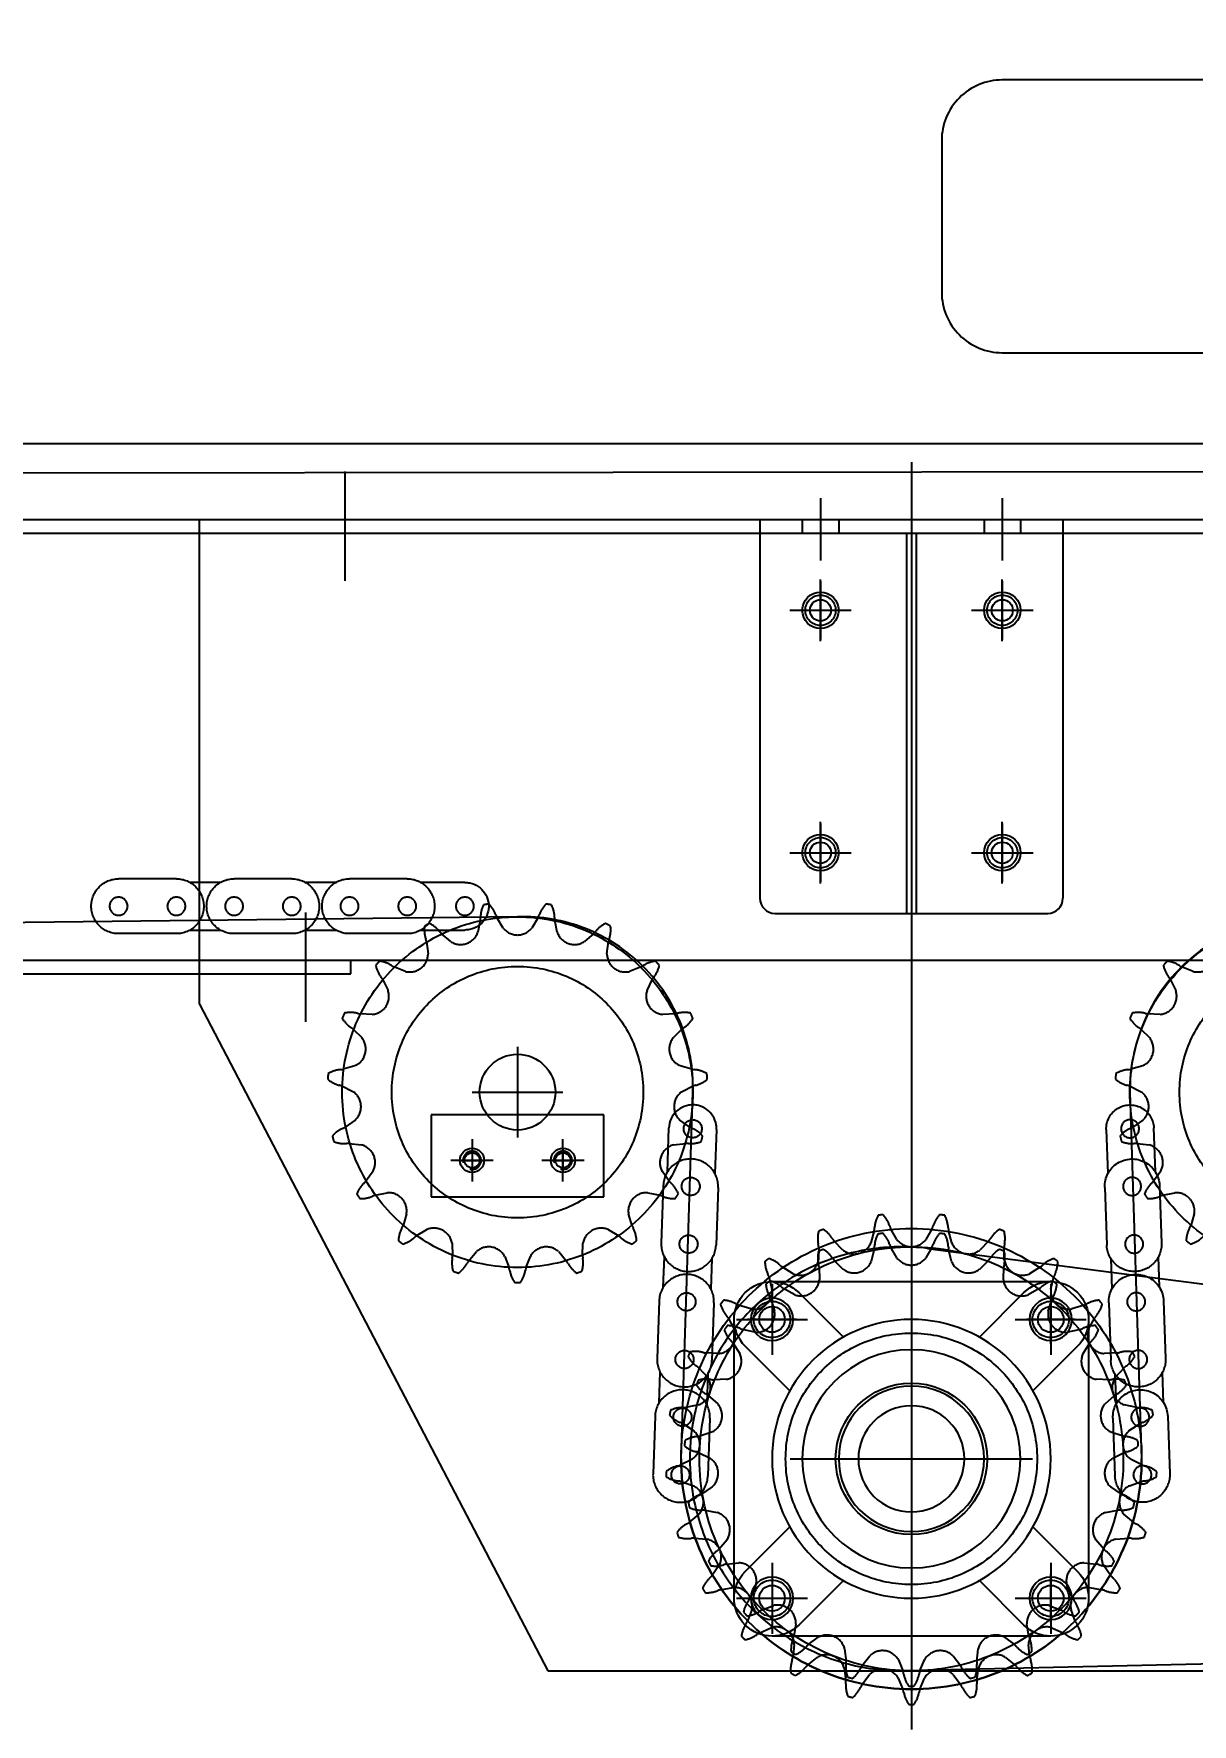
# Model space of a CAD drawing. Extents: x 0 to 210250, y -124674 to 148500.
# Drawn here: x 177137 to 177519, y -119846 to -119288 of the extents above; entities that cross this region are included whole.
import ezdxf

# ---------------------------------------------------------------- set-up
doc = ezdxf.new("R2010")
doc.units = 0
doc.header["$LTSCALE"] = 400
doc.header["$PDSIZE"] = 2
for name, pattern in [('CENTER', [23, 20, -1, 1, -1]), ('HIDDEN', [9.525, 6.35, -3.175]), ('PHANTOM', [25, 20, -1, 1, -1, 1, -1])]:
    doc.linetypes.add(name, pattern=pattern)
doc.layers.get('0').update_dxf_attribs({"linetype": 'CONTINUOUS'})
doc.layers.get('DEFPOINTS').update_dxf_attribs({"linetype": 'CONTINUOUS'})
for name, color, linetype in [('DIM', 2, 'CONTINUOUS'), ('GZ_3', 8, 'HIDDEN'), ('GZ_4', 4, 'CENTER'), ('GZ_Phantom', 6, 'PHANTOM')]:
    doc.layers.add(name, color=color, linetype=linetype)
doc.styles.add('ROMANS', font='romans.shx', dxfattribs={"width": 0.8})
doc.styles.get("Standard").update_dxf_attribs({"font": 'ISOCP.SHX', "bigfont": 'CHINESET.SHX'})
doc.dimstyles.new('AM_ISO', dxfattribs={"dimscale": 300, "dimtxt": 3.5, "dimasz": 3.5, "dimexe": 1, "dimexo": 1, "dimgap": 1.5, "dimtad": 1, "dimdsep": 46, "dimtxsty": 'Standard', "dimcen": 0, "dimclrd": 256, "dimclre": 256, "dimclrt": 256, "dimadec": 0, "dimazin": 2, "dimtp": 0.1, "dimtm": 0.1, "dimtfac": 0.71, "dimtmove": 0, "dimatfit": 3, "dimfxl": 0, "dimlwd": -1, "dimlwe": -1, "dimarcsym": 0})

# ---------------------------------------------------------------- blocks, each defined once
blk = doc.blocks.new('*D225')
at = {"layer": 'DEFPOINTS', "color": 0, "transparency": 16777216}
for p in [(180416.64, -117603.34), (170539.6, -120303.34), (172041.33, -120303.34)]:
    blk.add_point(p, dxfattribs=at)
at = {"layer": 'DIM', "linetype": 'ByBlock', "transparency": 16777216}
for p, q in [((180116.64, -117603.34), (170239.6, -117603.34)), ((170539.6, -118503.34), (170539.6, -119403.34)), ((171741.33, -120303.34), (170239.6, -120303.34))]:
    blk.add_line(p, q, dxfattribs=at)
at = {"layer": 'DIM', "transparency": 16777216}
for points in [[(170389.6, -118503.34), (170689.6, -118503.34), (170539.6, -117603.34)], [(170389.6, -119403.34), (170689.6, -119403.34), (170539.6, -120303.34)]]:
    blk.add_solid(points, dxfattribs=at)
at = {"layer": 'DIM', "transparency": 16777216, "insert": (169819.6, -118953.34), "char_height": 900, "attachment_point": 5, "rotation": 90, "style": 'ROMANS'}
blk.add_mtext('2700', dxfattribs=at)
blk = doc.blocks.new('G$C2506BE85-1')
blk.add_lwpolyline([(0, 0), (1300, 0), (1300, 150), (0, 150)], close=True)
blk.add_lwpolyline([(820, 30), (1030, 30, 0.414214), (1050, 50), (1050, 100, 0.414214), (1030, 120), (820, 120, 0.414214), (800, 100), (800, 50, 0.414214)], format="xyb", close=True)
blk = doc.blocks.new('RS60T25')
for p, q in [((-12.24, 75.37), (-13.36, 71.26)), ((-4.78, 72.34), (-6.89, 76.05)), ((6.89, 76.05), (4.78, 72.34)), ((13.36, 71.26), (12.24, 75.37)), ((-30.6, 69.96), (-30.66, 65.7)), ((-22.62, 68.88), (-25.58, 71.95)), ((25.58, 71.95), (22.62, 68.88)), ((30.66, 65.7), (30.6, 69.96)), ((-39.04, 61.09), (-42.67, 63.33)), ((42.67, 63.33), (39.04, 61.09)), ((-47.04, 60.15), (-46.03, 56.01)), ((46.03, 56.01), (47.04, 60.15)), ((-53.01, 49.46), (-57.08, 50.72)), ((57.08, 50.72), (53.01, 49.46)), ((-60.52, 46.56), (-58.51, 42.8)), ((58.51, 42.8), (60.52, 46.56)), ((-63.64, 34.72), (-67.9, 34.94)), ((67.9, 34.94), (63.64, 34.72)), ((-70.2, 30.05), (-67.32, 26.9)), ((67.32, 26.9), (70.2, 30.05)), ((-70.28, 17.8), (-74.46, 16.95)), ((74.46, 16.95), (70.28, 17.8)), ((-75.47, 11.65), (-71.9, 9.32)), ((71.9, 9.32), (75.47, 11.65)), ((-72.5, -0.23), (-76.33, -2.1)), ((76.33, -2.1), (72.5, -0.23)), ((-75.99, -7.49), (-71.95, -8.86)), ((71.95, -8.86), (75.99, -7.49)), ((-70.16, -18.25), (-73.41, -21.01)), ((73.41, -21.01), (70.16, -18.25)), ((-71.74, -26.15), (-67.49, -26.47)), ((67.49, -26.47), (71.74, -26.15)), ((-63.42, -35.13), (-65.88, -38.61)), ((65.88, -38.61), (63.42, -35.13)), ((-62.99, -43.17), (-58.79, -42.42)), ((58.79, -42.42), (62.99, -43.17)), ((-52.69, -49.8), (-54.21, -53.78)), ((54.21, -53.78), (52.69, -49.8)), ((-50.27, -57.48), (-46.39, -55.71)), ((46.39, -55.71), (50.27, -57.48)), ((-38.65, -61.34), (-39.13, -65.57)), ((39.13, -65.57), (38.65, -61.34)), ((-34.4, -68.17), (-31.08, -65.5)), ((31.08, -65.5), (34.4, -68.17)), ((-22.18, -69.02), (-21.59, -73.24)), ((-16.36, -74.59), (-13.81, -71.17)), ((-4.32, -72.37), (-2.7, -76.31)), ((2.7, -76.31), (4.32, -72.37)), ((13.81, -71.17), (16.36, -74.59)), ((21.59, -73.24), (22.18, -69.02))]:
    blk.add_line(p, q)
blk.add_circle((0, 0), 41.5)
for centre, radius, start, end in [((-2.36, 75.7), 9.81, 151.6175, 176.3087), ((0, 0), 81.11, 97.2, 97.7883), ((0, 0), 81.11, 96.6117, 97.2), ((-16.54, 73.91), 9.81, 18.0913, 42.7825), ((16.54, 73.91), 9.81, 137.2175, 161.9087), ((0, 0), 81.11, 82.8, 83.3883), ((0, 0), 81.11, 82.2117, 82.8), ((2.36, 75.7), 9.81, 3.6913, 28.3825), ((-21.11, 72.74), 9.81, 166.0175, 190.7087), ((0, 0), 81.11, 111.6, 112.1883), ((0, 0), 81.11, 111.0117, 111.6), ((-34.4, 67.47), 9.81, 32.4913, 57.1825), ((-13.01, 81.1), 15.55, 212.4913, 216.04), ((-27.67, 77.33), 15.55, 352.76, 356.3087), ((7.57, 81.78), 15.55, 198.0913, 201.64), ((-7.57, 81.78), 15.55, 338.36, 341.9087), ((27.67, 77.33), 15.55, 183.6913, 187.24), ((13.01, 81.1), 15.55, 323.96, 327.5087), ((34.4, 67.47), 9.81, 122.8175, 147.5087), ((0, 0), 81.11, 68.4, 68.9883), ((0, 0), 81.11, 67.8117, 68.4), ((21.11, 72.74), 9.81, 349.2913, 13.9825), ((-46.03, 68.02), 15.55, 7.16, 10.7087), ((-18.9, 73.61), 6.02, 231.8, 284.4), ((-18.9, 73.61), 6.02, 284.4, 337), ((0, 76), 6.02, 217.4, 270), ((0, 76), 6.02, 270, 322.6), ((18.9, 73.61), 6.02, 203, 255.6), ((18.9, 73.61), 6.02, 255.6, 308.2), ((46.03, 68.02), 15.55, 169.2913, 172.84), ((0, 0), 81.11, 126, 126.5883), ((-38.53, 65.2), 9.81, 180.4175, 205.1087), ((0, 0), 81.11, 125.4117, 126), ((-50.1, 56.8), 9.81, 46.8913, 71.5825), ((-32.77, 75.31), 15.55, 226.8913, 230.44), ((-36.61, 66.6), 6.02, 298.8, 351.4), ((36.61, 66.6), 6.02, 188.6, 241.2), ((32.77, 75.31), 15.55, 309.56, 313.1087), ((50.1, 56.8), 9.81, 108.4175, 133.1087), ((0, 0), 81.11, 54, 54.5883), ((38.53, 65.2), 9.81, 334.8913, 359.5825), ((0, 0), 81.11, 53.4117, 54), ((-52.02, 55.4), 6.02, 313.2, 5.8), ((-61.5, 54.44), 15.55, 21.56, 25.1087), ((-36.61, 66.6), 6.02, 246.2, 298.8), ((36.61, 66.6), 6.02, 241.2, 293.8), ((52.02, 55.4), 6.02, 174.2, 226.8), ((61.5, 54.44), 15.55, 154.8913, 158.44), ((0, 0), 81.11, 140.4, 140.9883), ((-53.54, 53.57), 9.81, 194.8175, 219.5087), ((0, 0), 81.11, 139.8117, 140.4), ((-62.65, 42.55), 9.81, 61.2913, 85.9825), ((-50.47, 64.8), 15.55, 241.2913, 244.84), ((-52.02, 55.4), 6.02, 260.6, 313.2), ((52.02, 55.4), 6.02, 226.8, 279.4), ((50.47, 64.8), 15.55, 295.16, 298.7087), ((62.65, 42.55), 9.81, 94.0175, 118.7087), ((53.54, 53.57), 9.81, 320.4913, 345.1825), ((0, 0), 81.11, 39.6, 40.1883), ((0, 0), 81.11, 39.0117, 39.6), ((-73.11, 37.43), 15.55, 35.96, 39.5087), ((73.11, 37.43), 15.55, 140.4913, 144.04), ((-64.17, 40.72), 6.02, 327.6, 20.2), ((64.17, 40.72), 6.02, 159.8, 212.4), ((0, 0), 81.11, 154.8, 155.3883), ((-65.18, 38.57), 9.81, 209.2175, 233.9087), ((0, 0), 81.11, 154.2117, 154.8), ((-71.27, 25.63), 9.81, 75.6913, 100.3825), ((-65, 50.21), 15.55, 255.6913, 259.24), ((-64.17, 40.72), 6.02, 275, 327.6), ((64.17, 40.72), 6.02, 212.4, 265), ((65, 50.21), 15.55, 280.76, 284.3087), ((71.27, 25.63), 9.81, 79.6175, 104.3087), ((65.18, 38.57), 9.81, 306.0913, 330.7825), ((0, 0), 81.11, 25.2, 25.7883), ((0, 0), 81.11, 24.6117, 25.2), ((-80.12, 18.07), 15.55, 50.36, 53.9087), ((80.12, 18.07), 15.55, 126.0913, 129.64), ((-72.28, 23.48), 6.02, 342, 34.6), ((72.28, 23.48), 6.02, 145.4, 198), ((-75.4, 7.11), 9.81, 90.0913, 114.7825), ((-75.44, 32.47), 15.55, 270.0913, 273.64), ((-72.28, 23.48), 6.02, 289.4, 342), ((72.28, 23.48), 6.02, 198, 250.6), ((75.44, 32.47), 15.55, 266.36, 269.9087), ((75.4, 7.11), 9.81, 65.2175, 89.9087), ((0, 0), 81.11, 169.2, 169.7883), ((-72.72, 21.15), 9.81, 223.6175, 248.3087), ((0, 0), 81.11, 168.6117, 169.2), ((-82.1, -2.42), 15.55, 64.76, 68.3087), ((82.1, -2.42), 15.55, 111.6913, 115.24), ((72.72, 21.15), 9.81, 291.6913, 316.3825), ((0, 0), 81.11, 10.8, 11.3883), ((0, 0), 81.11, 10.2117, 10.8), ((-75.85, 4.77), 6.02, 356.4, 49), ((75.85, 4.77), 6.02, 131, 183.6), ((-75.85, 4.77), 6.02, 303.8, 356.4), ((75.85, 4.77), 6.02, 183.6, 236.2), ((-74.8, -11.87), 9.81, 104.4913, 129.1825), ((0, 0), 81.11, 183.0117, 183.6), ((0, 0), 81.11, 183.6, 184.1883), ((-81.15, 12.69), 15.55, 284.4913, 288.04), ((81.15, 12.69), 15.55, 251.96, 255.5087), ((74.8, -11.87), 9.81, 50.8175, 75.5087), ((0, 0), 81.11, 355.8117, 356.4), ((0, 0), 81.11, 356.4, 356.9883), ((-75.7, 2.4), 9.81, 238.0175, 262.7087), ((-78.92, -22.76), 15.55, 79.16, 82.7087), ((-74.65, -14.24), 6.02, 10.8, 63.4), ((74.65, -14.24), 6.02, 116.6, 169.2), ((78.92, -22.76), 15.55, 97.2913, 100.84), ((75.7, 2.4), 9.81, 277.2913, 301.9825), ((-74.65, -14.24), 6.02, 318.2, 10.8), ((74.65, -14.24), 6.02, 169.2, 221.8), ((-69.5, -30.1), 9.81, 118.8913, 143.5825), ((-81.75, -7.89), 15.55, 298.8913, 302.44), ((81.75, -7.89), 15.55, 237.56, 241.1087), ((69.5, -30.1), 9.81, 36.4175, 61.1087), ((0, 0), 81.11, 197.4117, 198), ((0, 0), 81.11, 198, 198.5883), ((-73.92, -16.5), 9.81, 252.4175, 277.1087), ((-70.78, -41.67), 15.55, 93.56, 97.1087), ((-68.76, -32.36), 6.02, 25.2, 77.8), ((68.76, -32.36), 6.02, 102.2, 154.8), ((70.78, -41.67), 15.55, 82.8913, 86.44), ((73.92, -16.5), 9.81, 262.8913, 287.5825), ((0, 0), 81.11, 341.4117, 342), ((0, 0), 81.11, 342, 342.5883), ((-68.76, -32.36), 6.02, 332.6, 25.2), ((68.76, -32.36), 6.02, 154.8, 207.4), ((-77.22, -27.97), 15.55, 313.2913, 316.84), ((77.22, -27.97), 15.55, 223.16, 226.7087), ((-59.83, -46.44), 9.81, 133.2913, 157.9825), ((0, 0), 81.11, 211.8117, 212.4), ((0, 0), 81.11, 212.4, 212.9883), ((-67.49, -34.36), 9.81, 266.8175, 291.5087), ((-58.19, -57.96), 15.55, 107.96, 111.5087), ((-58.56, -48.44), 6.02, 39.6, 92.2), ((-58.56, -48.44), 6.02, 347, 39.6), ((58.56, -48.44), 6.02, 140.4, 193), ((58.56, -48.44), 6.02, 87.8, 140.4), ((58.19, -57.96), 15.55, 68.4913, 72.04), ((67.49, -34.36), 9.81, 248.4913, 273.1825), ((59.83, -46.44), 9.81, 22.0175, 46.7087), ((0, 0), 81.11, 327.0117, 327.6), ((0, 0), 81.11, 327.6, 328.1883), ((-46.4, -59.86), 9.81, 147.6913, 172.3825), ((-67.84, -46.3), 15.55, 327.6913, 331.24), ((-44.67, -61.48), 6.02, 54, 106.6), ((44.67, -61.48), 6.02, 73.4, 126), ((67.84, -46.3), 15.55, 208.76, 212.3087), ((46.4, -59.86), 9.81, 7.6175, 32.3087), ((0, 0), 81.11, 226.2117, 226.8), ((0, 0), 81.11, 226.8, 227.3883), ((-56.82, -50.07), 9.81, 281.2175, 305.9087), ((-41.95, -70.61), 15.55, 122.36, 125.9087), ((-44.67, -61.48), 6.02, 1.4, 54), ((44.67, -61.48), 6.02, 126, 178.6), ((41.95, -70.61), 15.55, 54.0913, 57.64), ((56.82, -50.07), 9.81, 234.0913, 258.7825), ((0, 0), 81.11, 312.6117, 313.2), ((0, 0), 81.11, 313.2, 313.7883), ((-30.06, -69.52), 9.81, 162.0913, 186.7825), ((-54.2, -61.72), 15.55, 342.0913, 345.64), ((-27.98, -70.66), 6.02, 68.4, 121), ((-27.98, -70.66), 6.02, 15.8, 68.4), ((27.98, -70.66), 6.02, 111.6, 164.2), ((27.98, -70.66), 6.02, 59, 111.6), ((54.2, -61.72), 15.55, 194.36, 197.9087), ((30.06, -69.52), 9.81, 353.2175, 17.9087), ((0, 0), 81.11, 240.6117, 241.2), ((0, 0), 81.11, 241.2, 241.7883), ((-42.59, -62.63), 9.81, 295.6175, 320.3087), ((-23.07, -78.83), 15.55, 136.76, 140.3087), ((-9.53, -75.4), 6.02, 82.8, 135.4), ((-9.53, -75.4), 6.02, 30.2, 82.8), ((9.52, -75.4), 6.02, 97.2, 149.8), ((9.52, -75.4), 6.02, 44.6, 97.2), ((23.07, -78.83), 15.55, 39.6913, 43.24), ((42.59, -62.63), 9.81, 219.6913, 244.3825), ((0, 0), 81.11, 298.2117, 298.8), ((0, 0), 81.11, 298.8, 299.3883), ((-11.83, -74.81), 9.81, 176.4913, 201.1825), ((-37.14, -73.25), 15.55, 356.4913, 0.04), ((-25.68, -71.25), 9.81, 310.0175, 334.7087), ((-2.74, -82.09), 15.55, 151.16, 154.7087), ((-17.76, -80.19), 15.55, 10.8913, 14.44), ((7.15, -75.4), 9.81, 190.8913, 215.5825), ((-7.15, -75.4), 9.81, 324.4175, 349.1087), ((17.76, -80.19), 15.55, 165.56, 169.1087), ((2.74, -82.09), 15.55, 25.2913, 28.84), ((25.68, -71.25), 9.81, 205.2913, 229.9825), ((11.83, -74.81), 9.81, 338.8175, 3.5087), ((37.14, -73.25), 15.55, 179.96, 183.5087), ((0, 0), 81.11, 255.0117, 255.6), ((0, 0), 81.11, 255.6, 256.1883), ((0, 0), 81.11, 269.4117, 270), ((0, 0), 81.11, 270, 270.5883), ((0, 0), 81.11, 283.8117, 284.4), ((0, 0), 81.11, 284.4, 284.9883)]:
    blk.add_arc(centre, radius, start, end)
at = {"layer": 'GZ_4'}
blk.add_circle((0, 0), 76, dxfattribs=at)
blk = doc.blocks.new('RS60T19')
for p, q in [((-12.28, 56.74), (-13.1, 52.75)), ((-4.74, 54.15), (-6.81, 57.65)), ((6.81, 57.65), (4.74, 54.15)), ((13.1, 52.75), (12.28, 56.74)), ((-22.06, 49.68), (-25.16, 52.32)), ((25.16, 52.32), (22.06, 49.68)), ((-30.04, 49.68), (-29.52, 45.64)), ((29.52, 45.64), (30.04, 49.68)), ((-37, 39.82), (-40.79, 41.31)), ((40.79, 41.31), (37, 39.82)), ((-44.54, 37.24), (-42.74, 33.58)), ((42.74, 33.58), (44.54, 37.24)), ((-47.92, 25.65), (-51.99, 25.83)), ((51.99, 25.83), (47.92, 25.65)), ((-54.22, 20.76), (-51.33, 17.88)), ((51.33, 17.88), (54.22, 20.76)), ((-53.65, 8.7), (-57.56, 7.55)), ((57.56, 7.55), (53.65, 8.7)), ((-58.02, 2.03), (-54.35, 0.25)), ((54.35, 0.25), (58.02, 2.03)), ((-53.57, -9.19), (-56.89, -11.55)), ((56.89, -11.55), (53.57, -9.19)), ((-55.53, -16.92), (-51.49, -17.41)), ((51.49, -17.41), (55.53, -16.92)), ((-47.69, -26.09), (-50.06, -29.4)), ((50.06, -29.4), (47.69, -26.09)), ((-47.03, -34.04), (-43.05, -33.19)), ((43.05, -33.19), (47.03, -34.04)), ((-36.63, -40.16), (-37.8, -44.06)), ((37.8, -44.06), (36.63, -40.16)), ((-33.43, -47.46), (-29.94, -45.37)), ((-21.61, -49.88), (-21.45, -53.95)), ((21.45, -53.95), (21.61, -49.88)), ((29.94, -45.37), (33.43, -47.46)), ((-16.21, -55.75), (-13.58, -52.63)), ((-4.24, -54.19), (-2.77, -57.99)), ((2.77, -57.99), (4.24, -54.19)), ((13.58, -52.63), (16.21, -55.75))]:
    blk.add_line(p, q)
blk.add_circle((0, 0), 41.5)
for centre, radius, start, end in [((-2.34, 57.48), 9.9, 154.2463, 179.1204), ((0, 0), 62.8, 99.4737, 100.3263), ((0, 0), 62.8, 98.621, 99.4737), ((-16.45, 55.13), 9.9, 19.827, 44.7011), ((16.45, 55.13), 9.9, 135.2989, 160.173), ((0, 0), 62.8, 80.5263, 81.379), ((0, 0), 62.8, 79.6737, 80.5263), ((2.34, 57.48), 9.9, 0.8796, 25.7537), ((-27.79, 57.87), 15.55, 355.8421, 359.1204), ((7.49, 63.76), 15.55, 199.827, 203.1053), ((-7.49, 63.76), 15.55, 336.8947, 340.173), ((27.79, 57.87), 15.55, 180.8796, 184.1579), ((-20.88, 53.6), 9.9, 173.1936, 198.0678), ((0, 0), 62.8, 118.4211, 119.2737), ((-45.07, 45.71), 15.55, 14.7895, 18.0678), ((0, 0), 62.8, 117.5684, 118.4211), ((-33.45, 46.8), 9.9, 38.7743, 63.6485), ((-13.62, 62.73), 15.55, 218.7743, 222.0526), ((-18.79, 54.73), 6.02, 288.9474, 340.7895), ((0, 57.87), 6.02, 218.1579, 270), ((0, 57.87), 6.02, 270, 321.8421), ((18.79, 54.73), 6.02, 199.2105, 251.0526), ((13.62, 62.73), 15.55, 317.9474, 321.2257), ((33.45, 46.8), 9.9, 116.3515, 141.2257), ((0, 0), 62.8, 61.5789, 62.4316), ((0, 0), 62.8, 60.7263, 61.5789), ((45.07, 45.71), 15.55, 161.9322, 165.2105), ((20.88, 53.6), 9.9, 341.9322, 6.8064), ((-35.54, 45.67), 6.02, 307.8947, 359.7368), ((-18.79, 54.73), 6.02, 237.1053, 288.9474), ((18.79, 54.73), 6.02, 251.0526, 302.8947), ((35.54, 45.67), 6.02, 180.2632, 232.1053), ((0, 0), 62.8, 137.3684, 138.2211), ((-37.15, 43.92), 9.9, 192.141, 217.0151), ((0, 0), 62.8, 136.5158, 137.3684), ((-46.84, 33.4), 9.9, 57.7217, 82.5958), ((-33.25, 54.91), 15.55, 237.7217, 241), ((-35.54, 45.67), 6.02, 256.0526, 307.8947), ((35.54, 45.67), 6.02, 232.1053, 283.9474), ((33.25, 54.91), 15.55, 299, 302.2783), ((46.84, 33.4), 9.9, 97.4042, 122.2783), ((37.15, 43.92), 9.9, 322.9849, 347.859), ((0, 0), 62.8, 42.6316, 43.4842), ((0, 0), 62.8, 41.7789, 42.6316), ((-57.47, 28.6), 15.55, 33.7368, 37.0151), ((-48.45, 31.65), 6.02, 326.8421, 18.6842), ((48.45, 31.65), 6.02, 161.3158, 213.1579), ((57.47, 28.6), 15.55, 142.9849, 146.2632), ((-48.45, 31.65), 6.02, 275, 326.8421), ((48.45, 31.65), 6.02, 213.1579, 265), ((0, 0), 62.8, 156.3158, 157.1684), ((-49.4, 29.48), 9.9, 211.0884, 235.9625), ((0, 0), 62.8, 155.4631, 156.3158), ((-55.14, 16.38), 9.9, 76.6691, 101.5432), ((-49.28, 41.14), 15.55, 256.6691, 259.9474), ((49.28, 41.14), 15.55, 280.0526, 283.3309), ((55.14, 16.38), 9.9, 78.4568, 103.3309), ((49.4, 29.48), 9.9, 304.0375, 328.9116), ((0, 0), 62.8, 23.6842, 24.5369), ((0, 0), 62.8, 22.8316, 23.6842), ((-63.64, 8.39), 15.55, 52.6842, 55.9625), ((-56.1, 14.21), 6.02, 345.7895, 37.6316), ((56.1, 14.21), 6.02, 142.3684, 194.2105), ((63.64, 8.39), 15.55, 124.0375, 127.3158), ((-56.1, 14.21), 6.02, 293.9474, 345.7895), ((56.1, 14.21), 6.02, 194.2105, 246.0526), ((0, 0), 62.8, 174.4105, 175.2632), ((-57.48, -2.41), 9.9, 95.6164, 120.4906), ((-59.97, 22.91), 15.55, 275.6164, 278.8947), ((59.97, 22.91), 15.55, 261.1053, 264.3836), ((57.48, -2.41), 9.9, 59.5094, 84.3836), ((0, 0), 62.8, 4.7368, 5.5895), ((0, 0), 62.8, 175.2632, 176.1158), ((-56.29, 11.84), 9.9, 230.0357, 254.9099), ((-62.92, -12.73), 15.55, 71.6316, 74.9099), ((-57.67, -4.78), 6.02, 4.7368, 56.5789), ((57.67, -4.78), 6.02, 123.4211, 175.2632), ((62.92, -12.73), 15.55, 105.0901, 108.3684), ((56.29, 11.84), 9.9, 285.0901, 309.9643), ((0, 0), 62.8, 3.8842, 4.7368), ((-57.67, -4.78), 6.02, 312.8947, 4.7368), ((57.67, -4.78), 6.02, 175.2632, 227.1053), ((-53.58, -20.94), 9.9, 114.5638, 139.4379), ((0, 0), 62.8, 193.3579, 194.2105), ((0, 0), 62.8, 194.2105, 195.0632), ((-57.09, -7.08), 9.9, 248.9831, 273.8572), ((-64.16, 2.2), 15.55, 294.5638, 297.8421), ((57.09, -7.08), 9.9, 266.1428, 291.0169), ((64.16, 2.2), 15.55, 242.1579, 245.4362), ((53.58, -20.94), 9.9, 40.5621, 65.4362), ((0, 0), 62.8, 344.9368, 345.7895), ((0, 0), 62.8, 345.7895, 346.6421), ((-55.38, -32.47), 15.55, 90.5789, 93.8572), ((-53, -23.25), 6.02, 23.6842, 75.5263), ((-53, -23.25), 6.02, 331.8421, 23.6842), ((53, -23.25), 6.02, 156.3158, 208.1579), ((53, -23.25), 6.02, 104.4737, 156.3158), ((55.38, -32.47), 15.55, 86.1428, 89.4211), ((-43.88, -37.2), 9.9, 133.5112, 158.3853), ((-61.4, -18.75), 15.55, 313.5112, 316.7895), ((-42.58, -39.19), 6.02, 42.6316, 94.4737), ((42.58, -39.19), 6.02, 85.5263, 137.3684), ((61.4, -18.75), 15.55, 223.2105, 226.4888), ((43.88, -37.2), 9.9, 21.6147, 46.4888), ((0, 0), 62.8, 212.3052, 213.1579), ((0, 0), 62.8, 213.1579, 214.0105), ((-51.7, -25.24), 9.9, 267.9305, 292.8046), ((-41.83, -48.69), 15.55, 109.5263, 112.8046), ((-42.58, -39.19), 6.02, 350.7895, 42.6316), ((42.58, -39.19), 6.02, 137.3684, 189.2105), ((41.83, -48.69), 15.55, 67.1954, 70.4737), ((51.7, -25.24), 9.9, 247.1954, 272.0695), ((0, 0), 62.8, 325.9895, 326.8421), ((0, 0), 62.8, 326.8421, 327.6948), ((-51.98, -37.67), 15.55, 332.4585, 335.7368), ((51.98, -37.67), 15.55, 204.2632, 207.5415), ((-29.42, -49.44), 9.9, 152.4585, 177.3327), ((0, 0), 62.8, 231.2526, 232.1053), ((0, 0), 62.8, 232.1053, 232.9579), ((-40.7, -40.65), 9.9, 286.8778, 311.752), ((-23.76, -59.64), 15.55, 128.4737, 131.752), ((-27.54, -50.89), 6.02, 61.5789, 113.4211), ((-27.54, -50.89), 6.02, 9.7368, 61.5789), ((27.54, -50.89), 6.02, 118.4211, 170.2632), ((27.54, -50.89), 6.02, 66.5789, 118.4211), ((23.76, -59.64), 15.55, 48.248, 51.5263), ((40.7, -40.65), 9.9, 228.248, 253.1222), ((0, 0), 62.8, 307.0421, 307.8947), ((29.42, -49.44), 9.9, 2.6673, 27.5415), ((0, 0), 62.8, 307.8947, 308.7474), ((-11.77, -56.31), 9.9, 171.4059, 196.2801), ((-36.93, -52.51), 15.55, 351.4059, 354.6842), ((-3.1, -64.12), 15.55, 147.4211, 150.6993), ((-9.53, -57.08), 6.02, 80.5263, 132.3684), ((-9.53, -57.08), 6.02, 28.6842, 80.5263), ((9.52, -57.08), 6.02, 99.4737, 151.3158), ((9.52, -57.08), 6.02, 47.6316, 99.4737), ((3.1, -64.12), 15.55, 29.3007, 32.5789), ((11.77, -56.31), 9.9, 343.7199, 8.5941), ((36.93, -52.51), 15.55, 185.3158, 188.5941), ((0, 0), 62.8, 250.2, 251.0526), ((0, 0), 62.8, 251.0526, 251.9053), ((-25.3, -51.67), 9.9, 305.8252, 330.6993), ((-17.88, -61.65), 15.55, 10.3533, 13.6316), ((7.15, -57.08), 9.9, 190.3533, 215.2274), ((-7.15, -57.08), 9.9, 324.7726, 349.6467), ((17.88, -61.65), 15.55, 166.3684, 169.6467), ((25.3, -51.67), 9.9, 209.3007, 234.1748), ((0, 0), 62.8, 288.0947, 288.9474), ((0, 0), 62.8, 288.9474, 289.8), ((0, 0), 62.8, 269.1473, 270), ((0, 0), 62.8, 270, 270.8527)]:
    blk.add_arc(centre, radius, start, end)
at = {"layer": 'GZ_4'}
blk.add_circle((0, 0), 57.87, dxfattribs=at)
blk = doc.blocks.new('A$C06CE2DE4')
for p, q in [((0, 27), (0, 0)), ((57, 27), (0, 27)), ((57, 0), (57, 27)), ((0, 0), (57, 0))]:
    blk.add_line(p, q)
for centre in [(13.5, 12), (43.5, 12)]:
    blk.add_circle(centre, 4)
at = {"layer": 'GZ_4'}
for p, q in [((13.5, 19), (13.5, 5)), ((43.5, 5), (43.5, 19)), ((20.5, 12), (6.5, 12)), ((50.5, 12), (36.5, 12))]:
    blk.add_line(p, q, dxfattribs=at)
blk = doc.blocks.new('A$C14823E1C')
for p, q in [((-30.25, 16.82), (-15.7, 16.82)), ((-11.2, 18.02), (7.85, 18.02)), ((12.35, 16.82), (22.4, 16.82)), ((26.9, 18.02), (45.95, 18.02)), ((50.45, 16.82), (60.5, 16.82)), ((65, 18.02), (84.05, 18.02)), ((-15.7, 1.12), (-30.25, 1.12)), ((22.4, 1.12), (12.35, 1.12)), ((60.5, 1.12), (50.45, 1.12)), ((-11.2, -0.08), (7.85, -0.08)), ((26.9, -0.08), (45.95, -0.08)), ((65, -0.08), (84.05, -0.08))]:
    blk.add_line(p, q)
for centre in [(-30.25, 8.97), (-11.2, 8.97), (7.85, 8.97), (7.85, 8.97), (26.9, 8.97), (45.95, 8.97), (45.95, 8.97), (65, 8.97), (84.05, 8.97), (84.05, 8.97)]:
    blk.add_circle(centre, 2.99)
for centre, radius, start, end in [((-30.25, 8.97), 7.85, 90, 270), ((-11.2, 8.97), 9.05, 90, 270), ((7.85, 8.97), 9.05, 270, 90), ((26.9, 8.97), 9.05, 90, 270), ((45.95, 8.97), 9.05, 270, 90), ((65, 8.97), 9.05, 90, 270), ((84.05, 8.97), 9.05, 270, 90)]:
    blk.add_arc(centre, radius, start, end)
blk = doc.blocks.new('RS60T23')
for p, q in [((-12.25, 69.19), (-13.29, 65.11)), ((-4.77, 66.28), (-6.87, 69.93)), ((6.87, 69.93), (4.77, 66.28)), ((13.29, 65.11), (12.25, 69.19)), ((-30.47, 63.32), (-30.36, 59.11)), ((-22.48, 62.53), (-25.48, 65.48)), ((25.48, 65.48), (22.48, 62.53)), ((30.36, 59.11), (30.47, 63.32)), ((-38.51, 54.15), (-42.2, 56.18)), ((42.2, 56.18), (38.51, 54.15)), ((-46.42, 52.75), (-45.18, 48.72)), ((45.18, 48.72), (46.42, 52.75)), ((-51.69, 41.75), (-55.79, 42.71)), ((55.79, 42.71), (51.69, 41.75)), ((-58.93, 38.27), (-56.65, 34.73)), ((56.65, 34.73), (58.93, 38.27)), ((-61.04, 26.25), (-65.25, 26.08)), ((65.25, 26.08), (61.04, 26.25)), ((-67.07, 20.95), (-63.92, 18.16)), ((63.92, 18.16), (67.07, 20.95)), ((-65.86, 8.81), (-69.86, 7.5)), ((69.86, 7.5), (65.86, 8.81)), ((-70.23, 2.08), (-66.45, 0.24)), ((66.45, 0.24), (70.23, 2.08)), ((-65.8, -9.28), (-69.3, -11.62)), ((69.3, -11.62), (65.8, -9.28)), ((-68.19, -16.95), (-64.05, -17.7)), ((64.05, -17.7), (68.19, -16.95)), ((-60.85, -26.69), (-63.59, -29.89)), ((63.59, -29.89), (60.85, -26.69)), ((-61.09, -34.72), (-56.9, -34.32)), ((56.9, -34.32), (61.09, -34.72)), ((-51.39, -42.12), (-53.17, -45.94)), ((53.17, -45.94), (51.39, -42.12)), ((-49.46, -49.91), (-45.53, -48.4)), ((45.53, -48.4), (49.46, -49.91)), ((-38.12, -54.42), (-38.8, -58.58)), ((38.8, -58.58), (38.12, -54.42)), ((-34.16, -61.4), (-30.78, -58.89)), ((30.78, -58.89), (34.16, -61.4)), ((-22.03, -62.69), (-21.56, -66.88)), ((-16.32, -68.34), (-13.75, -65.01)), ((-4.3, -66.31), (-2.72, -70.21)), ((2.72, -70.21), (4.3, -66.31)), ((13.75, -65.01), (16.32, -68.34)), ((21.56, -66.88), (22.03, -62.69))]:
    blk.add_line(p, q)
blk.add_circle((0, 0), 41.5)
for centre, radius, start, end in [((-2.35, 69.63), 9.84, 152.3433, 177.0828), ((0, 0), 75.01, 97.8261, 98.4839), ((0, 0), 75.01, 97.1682, 97.8261), ((-16.52, 67.68), 9.84, 18.5694, 43.3089), ((16.52, 67.68), 9.84, 136.6911, 161.4306), ((0, 0), 75.01, 82.1739, 82.8318), ((0, 0), 75.01, 81.5161, 82.1739), ((2.35, 69.63), 9.84, 2.9172, 27.6567), ((-21.05, 66.41), 9.84, 167.9954, 192.7349), ((0, 0), 75.01, 113.4783, 114.1361), ((0, 0), 75.01, 112.8204, 113.4783), ((-34.17, 60.71), 9.84, 34.2216, 58.9611), ((-27.71, 70.92), 15.55, 353.6087, 357.0828), ((7.55, 75.77), 15.55, 198.5694, 202.0435), ((-7.55, 75.77), 15.55, 337.9565, 341.4306), ((27.71, 70.92), 15.55, 182.9172, 186.3913), ((34.17, 60.71), 9.84, 121.0389, 145.7784), ((0, 0), 75.01, 66.5217, 67.1796), ((0, 0), 75.01, 65.8639, 66.5217), ((21.05, 66.41), 9.84, 347.2651, 12.0046), ((-45.82, 60.81), 15.55, 9.2609, 12.7349), ((-13.17, 74.99), 15.55, 214.2216, 217.6957), ((-18.87, 67.36), 6.02, 233.2609, 285.6522), ((-18.87, 67.36), 6.02, 285.6522, 338.0435), ((0, 69.95), 6.02, 217.6087, 270), ((0, 69.95), 6.02, 270, 322.3913), ((18.87, 67.36), 6.02, 201.9565, 254.3478), ((18.87, 67.36), 6.02, 254.3478, 306.7391), ((13.17, 74.99), 15.55, 322.3043, 325.7784), ((45.82, 60.81), 15.55, 167.2651, 170.7391), ((0, 0), 75.01, 129.1304, 129.7883), ((-38.19, 58.27), 9.84, 183.6476, 208.3871), ((0, 0), 75.01, 128.4726, 129.1304), ((-49.28, 49.24), 9.84, 49.8738, 74.6133), ((-32.92, 68.66), 15.55, 229.8738, 233.3478), ((-36.35, 59.77), 6.02, 301.3043, 353.6957), ((36.35, 59.77), 6.02, 186.3043, 238.6957), ((32.92, 68.66), 15.55, 306.6522, 310.1262), ((49.28, 49.24), 9.84, 105.3867, 130.1262), ((0, 0), 75.01, 50.8696, 51.5274), ((38.19, 58.27), 9.84, 331.6129, 356.3524), ((0, 0), 75.01, 50.2117, 50.8696), ((-60.52, 46.2), 15.55, 24.913, 28.3871), ((-36.35, 59.77), 6.02, 248.913, 301.3043), ((36.35, 59.77), 6.02, 238.6957, 291.087), ((60.52, 46.2), 15.55, 151.6129, 155.087), ((-51.12, 47.75), 6.02, 316.9565, 9.3478), ((51.12, 47.75), 6.02, 170.6522, 223.0435), ((0, 0), 75.01, 144.7826, 145.4405), ((-52.49, 45.8), 9.84, 199.2998, 224.0393), ((0, 0), 75.01, 144.1248, 144.7826), ((-60.74, 34.12), 9.84, 65.5259, 90.2654), ((-50.22, 57.23), 15.55, 245.5259, 249), ((-51.12, 47.75), 6.02, 264.5652, 316.9565), ((51.12, 47.75), 6.02, 223.0435, 275.4348), ((50.22, 57.23), 15.55, 291, 294.4741), ((60.74, 34.12), 9.84, 89.7346, 114.4741), ((52.49, 45.8), 9.84, 315.9607, 340.7002), ((0, 0), 75.01, 35.2174, 35.8752), ((0, 0), 75.01, 34.5595, 35.2174), ((-70.74, 28.16), 15.55, 40.5652, 44.0393), ((-62.11, 32.18), 6.02, 332.6087, 25), ((62.11, 32.18), 6.02, 155, 207.3913), ((70.74, 28.16), 15.55, 135.9607, 139.4348), ((-62.11, 32.18), 6.02, 280.2174, 332.6087), ((62.11, 32.18), 6.02, 207.3913, 259.7826), ((0, 0), 75.01, 160.4348, 161.0926), ((-62.9, 29.94), 9.84, 214.952, 239.6915), ((0, 0), 75.01, 159.7769, 160.4348), ((-67.69, 16.47), 9.84, 81.1781, 105.9176), ((-63.8, 41.56), 15.55, 261.1781, 264.6522), ((63.8, 41.56), 15.55, 275.3478, 278.8219), ((67.69, 16.47), 9.84, 74.0824, 98.8219), ((62.9, 29.94), 9.84, 300.3085, 325.048), ((0, 0), 75.01, 19.5652, 20.2231), ((0, 0), 75.01, 18.9074, 19.5652), ((-75.72, 8.02), 15.55, 56.2174, 59.6915), ((-68.49, 14.23), 6.02, 348.2609, 40.6522), ((68.49, 14.23), 6.02, 139.3478, 191.7391), ((75.72, 8.02), 15.55, 120.3085, 123.7826), ((-68.49, 14.23), 6.02, 295.8696, 348.2609), ((68.49, 14.23), 6.02, 191.7391, 244.1304), ((0, 0), 75.01, 175.4291, 176.087), ((-69.63, -2.4), 9.84, 96.8303, 121.5698), ((-72.65, 22.81), 15.55, 276.8303, 280.3043), ((72.65, 22.81), 15.55, 259.6957, 263.1697), ((69.63, -2.4), 9.84, 58.4302, 83.1697), ((0, 0), 75.01, 3.913, 4.5709), ((0, 0), 75.01, 176.087, 176.7448), ((-68.65, 11.86), 9.84, 230.6041, 255.3436), ((-75.07, -12.7), 15.55, 71.8696, 75.3436), ((-69.79, -4.77), 6.02, 3.913, 56.3043), ((69.79, -4.77), 6.02, 123.6957, 176.087), ((75.07, -12.7), 15.55, 104.6564, 108.1304), ((68.65, 11.86), 9.84, 284.6564, 309.3959), ((0, 0), 75.01, 3.2552, 3.913), ((-69.79, -4.77), 6.02, 311.5217, 3.913), ((69.79, -4.77), 6.02, 176.087, 228.4783), ((-66.4, -21.1), 9.84, 112.4824, 137.2219), ((0, 0), 75.01, 191.0813, 191.7391), ((0, 0), 75.01, 191.7391, 192.397), ((-69.3, -7.1), 9.84, 246.2563, 270.9958), ((-76.1, 2.36), 15.55, 292.4824, 295.9565), ((69.3, -7.1), 9.84, 269.0042, 293.7437), ((76.1, 2.36), 15.55, 244.0435, 247.5176), ((66.4, -21.1), 9.84, 42.7781, 67.5176), ((0, 0), 75.01, 347.603, 348.2609), ((0, 0), 75.01, 348.2609, 348.9187), ((-68.86, -32.48), 15.55, 87.5217, 90.9958), ((-65.91, -23.43), 6.02, 19.5652, 71.9565), ((-65.91, -23.43), 6.02, 327.1739, 19.5652), ((65.91, -23.43), 6.02, 160.4348, 212.8261), ((65.91, -23.43), 6.02, 108.0435, 160.4348), ((68.86, -32.48), 15.55, 89.0042, 92.4783), ((-58.24, -38.23), 9.84, 128.1346, 152.8741), ((-73.92, -18.26), 15.55, 308.1346, 311.6087), ((73.92, -18.26), 15.55, 228.3913, 231.8654), ((58.24, -38.23), 9.84, 27.1259, 51.8654), ((0, 0), 75.01, 206.7334, 207.3913), ((0, 0), 75.01, 207.3913, 208.0492), ((-64.82, -25.53), 9.84, 261.9085, 286.648), ((-57.55, -49.86), 15.55, 103.1739, 106.648), ((-57.15, -40.34), 6.02, 35.2174, 87.6087), ((-57.15, -40.34), 6.02, 342.8261, 35.2174), ((57.15, -40.34), 6.02, 144.7826, 197.1739), ((57.15, -40.34), 6.02, 92.3913, 144.7826), ((57.55, -49.86), 15.55, 73.352, 76.8261), ((64.82, -25.53), 9.84, 253.352, 278.0915), ((0, 0), 75.01, 331.9508, 332.6087), ((0, 0), 75.01, 332.6087, 333.2666), ((-45.77, -52.53), 9.84, 143.7868, 168.5263), ((-66.25, -37.53), 15.55, 323.7868, 327.2609), ((-41.96, -63.54), 15.55, 118.8261, 122.3002), ((-44.15, -54.26), 6.02, 50.8696, 103.2609), ((-44.15, -54.26), 6.02, 358.4783, 50.8696), ((44.15, -54.26), 6.02, 129.1304, 181.5217), ((44.15, -54.26), 6.02, 76.7391, 129.1304), ((41.96, -63.54), 15.55, 57.6998, 61.1739), ((66.25, -37.53), 15.55, 212.7391, 216.2132), ((45.77, -52.53), 9.84, 11.4737, 36.2132), ((0, 0), 75.01, 222.3856, 223.0435), ((0, 0), 75.01, 223.0435, 223.7013), ((-55.53, -42.08), 9.84, 277.5607, 302.3002), ((55.53, -42.08), 9.84, 237.6998, 262.4393), ((0, 0), 75.01, 316.2987, 316.9565), ((0, 0), 75.01, 316.9565, 317.6144), ((-29.9, -62.93), 9.84, 159.439, 184.1785), ((-53.67, -54.01), 15.55, 339.439, 342.913), ((-27.87, -64.16), 6.02, 66.5217, 118.913), ((-27.87, -64.16), 6.02, 14.1304, 66.5217), ((27.87, -64.16), 6.02, 113.4783, 165.8696), ((27.87, -64.16), 6.02, 61.087, 113.4783), ((53.67, -54.01), 15.55, 197.087, 200.561), ((29.9, -62.93), 9.84, 355.8215, 20.561), ((0, 0), 75.01, 238.0378, 238.6957), ((0, 0), 75.01, 238.6957, 239.3535), ((-42.12, -55.5), 9.84, 293.2128, 317.9523), ((-23.26, -72.5), 15.55, 134.4783, 137.9523), ((-37.11, -66.49), 15.55, 355.0911, 358.5652), ((-9.53, -69.3), 6.02, 82.1739, 134.5652), ((-9.53, -69.3), 6.02, 29.7826, 82.1739), ((9.52, -69.3), 6.02, 97.8261, 150.2174), ((9.52, -69.3), 6.02, 45.4348, 97.8261), ((37.11, -66.49), 15.55, 181.4348, 184.9089), ((23.26, -72.5), 15.55, 42.0477, 45.5217), ((42.12, -55.5), 9.84, 222.0477, 246.7872), ((0, 0), 75.01, 300.6465, 301.3043), ((0, 0), 75.01, 301.3043, 301.9622), ((-11.81, -68.66), 9.84, 175.0911, 199.8306), ((0, 0), 75.01, 253.69, 254.3478), ((0, 0), 75.01, 254.3478, 255.0057), ((-25.58, -64.8), 9.84, 308.865, 333.6045), ((-2.84, -76.09), 15.55, 150.1304, 153.6045), ((-17.79, -74.03), 15.55, 10.7433, 14.2174), ((7.15, -69.3), 9.84, 190.7433, 215.4828), ((-7.15, -69.3), 9.84, 324.5172, 349.2567), ((17.79, -74.03), 15.55, 165.7826, 169.2567), ((2.84, -76.09), 15.55, 26.3955, 29.8696), ((25.58, -64.8), 9.84, 206.3955, 231.135), ((0, 0), 75.01, 284.9943, 285.6522), ((0, 0), 75.01, 285.6522, 286.31), ((11.81, -68.66), 9.84, 340.1694, 4.9089), ((0, 0), 75.01, 269.3421, 270), ((0, 0), 75.01, 270, 270.6579)]:
    blk.add_arc(centre, radius, start, end)
at = {"layer": 'GZ_4'}
blk.add_circle((0, 0), 69.95, dxfattribs=at)
blk = doc.blocks.new('UCF207-F')
for p, q in [((46, 58.5), (-46, 58.5)), ((-46, 37.95), (-46, 54.05)), ((46, 54.05), (46, 37.95)), ((-58.5, 46), (-58.5, -46)), ((-54.05, 46), (-37.95, 46)), ((37.95, 46), (54.05, 46)), ((58.5, -46), (58.5, 46)), ((-46, -54.05), (-46, -37.95)), ((46, -37.95), (46, -54.05)), ((-37.95, -46), (-54.05, -46)), ((54.05, -46), (37.95, -46)), ((-46, -58.5), (46, -58.5))]:
    blk.add_line(p, q)
for points in [[(-22.46, 40.14), (-37.16, 54.84, 1), (-54.84, 37.16), (-40.14, 22.46)], [(40.14, 22.46), (54.84, 37.16, 1), (37.16, 54.84), (22.46, 40.14)], [(-40.14, -22.46), (-54.84, -37.16, 1), (-37.16, -54.84), (-22.46, -40.14)], [(22.46, -40.14), (37.16, -54.84, 1), (54.84, -37.16), (40.14, -22.46)]]:
    blk.add_lwpolyline(points, format="xyb")
for centre, radius in [((-46, 46), 7), ((46, 46), 7), ((0, 0), 46), ((0, 0), 36), ((0, 0), 24), ((0, 0), 17.5), ((-46, -46), 7), ((46, -46), 7)]:
    blk.add_circle(centre, radius)
blk = doc.blocks.new('SCR1-64560521')
blk.add_circle((0, 0), 2.5)
at = {"layer": 'GZ_3'}
blk.add_arc((0, 0), 3, 255, 195, dxfattribs=at)
at = {"layer": 'GZ_4'}
for p, q in [((-3.6, 0), (3.6, 0)), ((0, 3.6), (0, -3.6))]:
    blk.add_line(p, q, dxfattribs=at)
blk = doc.blocks.new('M12')
blk.add_circle((0, 0), 4.25)
at = {"layer": 'GZ_3'}
blk.add_circle((0, 0), 6, dxfattribs=at)
at = {"layer": 'GZ_4'}
for p, q in [((0, 11.73), (0, -11.73)), ((-11.73, 0), (11.73, 0))]:
    blk.add_line(p, q, dxfattribs=at)
blk = doc.blocks.new('A$C07DD52F4-1')
for p, q in [((-15, 220), (-15, 380)), ((-15, 380), (455, 380)), ((455, 220), (455, 380)), ((-15, 220), (100, 0)), ((455, 220), (340, 0)), ((100, 0), (340, 0))]:
    blk.add_line(p, q)
for centre, radius in [((90, 191), 12.5), ((350, 191), 12.5), ((220, 70), 25)]:
    blk.add_circle(centre, radius)
at = {"layer": 'GZ_4'}
for p, q in [((220, 398.88), (220, -19.31)), ((90, 206), (90, 176)), ((350, 206), (350, 176)), ((75, 191), (105, 191)), ((335, 191), (365, 191)), ((180, 70), (260, 70))]:
    blk.add_line(p, q, dxfattribs=at)
for name, p in [('SCR1-64560521', (75, 168.5)), ('SCR1-64560521', (105, 168.5)), ('SCR1-64560521', (335, 168.5)), ('SCR1-64560521', (365, 168.5)), ('M12', (174, 116)), ('M12', (266, 116)), ('M12', (174, 24)), ('M12', (266, 24))]:
    blk.add_blockref(name, p)
blk = doc.blocks.new('M10 牙')
blk.add_circle((0, 0), 3.5)
at = {"layer": 'GZ_3'}
blk.add_circle((0, 0), 5, dxfattribs=at)
at = {"layer": 'GZ_4'}
for p, q in [((0, -10.15), (0, 10.15)), ((-10.15, 0), (10.15, 0))]:
    blk.add_line(p, q, dxfattribs=at)
blk = doc.blocks.new('A$C15852625-3')
for p, q in [((523, 156), (1841, 156)), ((593, 6), (918, 6))]:
    blk.add_line(p, q)
at = {"layer": 'GZ_3'}
for p, q in [((523, 151.5), (1841, 151.5)), ((593, 10.5), (1803, 10.5)), ((918, 6), (968, 6)), ((968, 6), (968, 10.5))]:
    blk.add_line(p, q, dxfattribs=at)
at = {"layer": 'GZ_4'}
for p, q in [((966, 171.75), (966, 135.75)), ((1153, 162.04), (1153, 18.64)), ((953, 26.25), (953, -9.75))]:
    blk.add_line(p, q, dxfattribs=at)
for name, p in [('A$C07DD52F4-1', (933, -224)), ('M10 牙', (1123, 126)), ('M10 牙', (1183, 126)), ('M10 牙', (1123, 46)), ('M10 牙', (1183, 46))]:
    blk.add_blockref(name, p)
blk = doc.blocks.new('A$C1B676047-3')
blk.add_blockref('A$C15852625-3', (-3868.24, 1.04))
blk = doc.blocks.new('A$C356F1CE9-5')
for p, q in [((-80, 30), (20, 30)), ((-80, 30), (-80, -95)), ((20, 30), (20, -95)), ((-75, -100), (15, -100))]:
    blk.add_line(p, q)
for centre in [(-60, 0), (0, 0), (-60, -80), (0, -80)]:
    blk.add_circle(centre, 6)
for centre, start, end in [((-75, -95), 180, 270), ((15, -95), 270, 0)]:
    blk.add_arc(centre, 5, start, end)
at = {"layer": 'GZ_3'}
for p, q in [((-66, 30), (-66, 25.5)), ((-54, 30), (-54, 25.5)), ((-6, 30), (-6, 25.5)), ((6, 30), (6, 25.5)), ((-80, 25.5), (20, 25.5)), ((-31.6, 25.5), (-31.6, -100)), ((-28.4, 25.5), (-28.4, -100))]:
    blk.add_line(p, q, dxfattribs=at)
at = {"layer": 'GZ_4'}
for p, q in [((-60, 37.03), (-60, 16.45)), ((-30, 36.13), (-30, -105.77)), ((0, 37.03), (0, 16.45)), ((-60, 9.6), (-60, -9.6)), ((0, 9.6), (0, -9.6)), ((-69.6, 0), (-50.4, 0)), ((-9.6, 0), (9.6, 0)), ((-60, -70.4), (-60, -89.6)), ((0, -70.4), (0, -89.6)), ((-69.6, -80), (-50.4, -80)), ((-9.6, -80), (9.6, -80))]:
    blk.add_line(p, q, dxfattribs=at)
blk = doc.blocks.new('G$CD4A97A9B')
at = {"layer": 'GZ_4'}
blk.add_lwpolyline([(194.47, 730.97, -1), (194.47, 882.97), (1549.59, 884.37), (1577.11, 881.79, -0.959609), (1570, 730.97), (970, 736.84, 0.419953), (912.13, 678.97), (916, 557.97, -1), (764, 557.97), (767.87, 678.97, 0.433054), (710, 736.84), (194.47, 730.97)], format="xyb", dxfattribs=at)
at = {"layer": 'GZ_Phantom'}
blk.add_lwpolyline([(838.3, 488.04, -1.073609), (845.27, 627.41), (1163.53, 586.45, -0.931438), (1158.96, 495.17)], format="xyb", close=True, dxfattribs=at)
at = {"color": 21}
blk.add_blockref('G$C2506BE85-1', (50, 892.97), dxfattribs=at)
for name, p in [('A$C1B676047-3', (3555.24, 710.93)), ('A$C356F1CE9-5', (870, 837.97)), ('A$C06CE2DE4', (681.5, 644.47))]:
    blk.add_blockref(name, p)
at = {"xscale": -1}
blk.add_blockref('UCF207-F', (840, 557.97), dxfattribs=at)
at = {"layer": 'GZ_3'}
for name, p in [('RS60T19', (710, 678.97)), ('RS60T19', (970, 678.97)), ('RS60T25', (840, 557.97)), ('RS60T23', (840, 557.97))]:
    blk.add_blockref(name, p, dxfattribs=at)
at = {"layer": 'GZ_Phantom', "xscale": -1}
blk.add_blockref('A$C14823E1C', (662.39, 731.35), dxfattribs=at)
at = {"layer": 'GZ_Phantom', "rotation": 267.9610976428778}
blk.add_blockref('A$C14823E1C', (757.79, 637), dxfattribs=at)
at = {"layer": 'GZ_Phantom', "xscale": -1, "rotation": 92.03890235712196}
blk.add_blockref('A$C14823E1C', (922.21, 637), dxfattribs=at)

msp = doc.modelspace()

# ---------------------------------------------------------------- block references
msp.add_blockref('G$CD4A97A9B', (176586.643, -120316.307))

# ---------------------------------------------------------------- dimensions: what is measured, and where the dimension line sits
at = {"layer": 'DIM'}
dim = msp.add_linear_dim(base=(170539.602, -120303.335), p1=(180416.643, -117603.335), p2=(172041.332, -120303.335), angle=90, dimstyle='AM_ISO', override={"dimtxt": 3, "dimasz": 3, "dimgap": 0.9, "dimtxsty": 'ROMANS', "dimfxl": 10}, dxfattribs=at)
dim.commit()
dim.dimension.update_dxf_attribs({"geometry": '*D225', "text_midpoint": (170539.602, -118953.335), "dimtype": 160})

doc.saveas('drawing.dxf')
